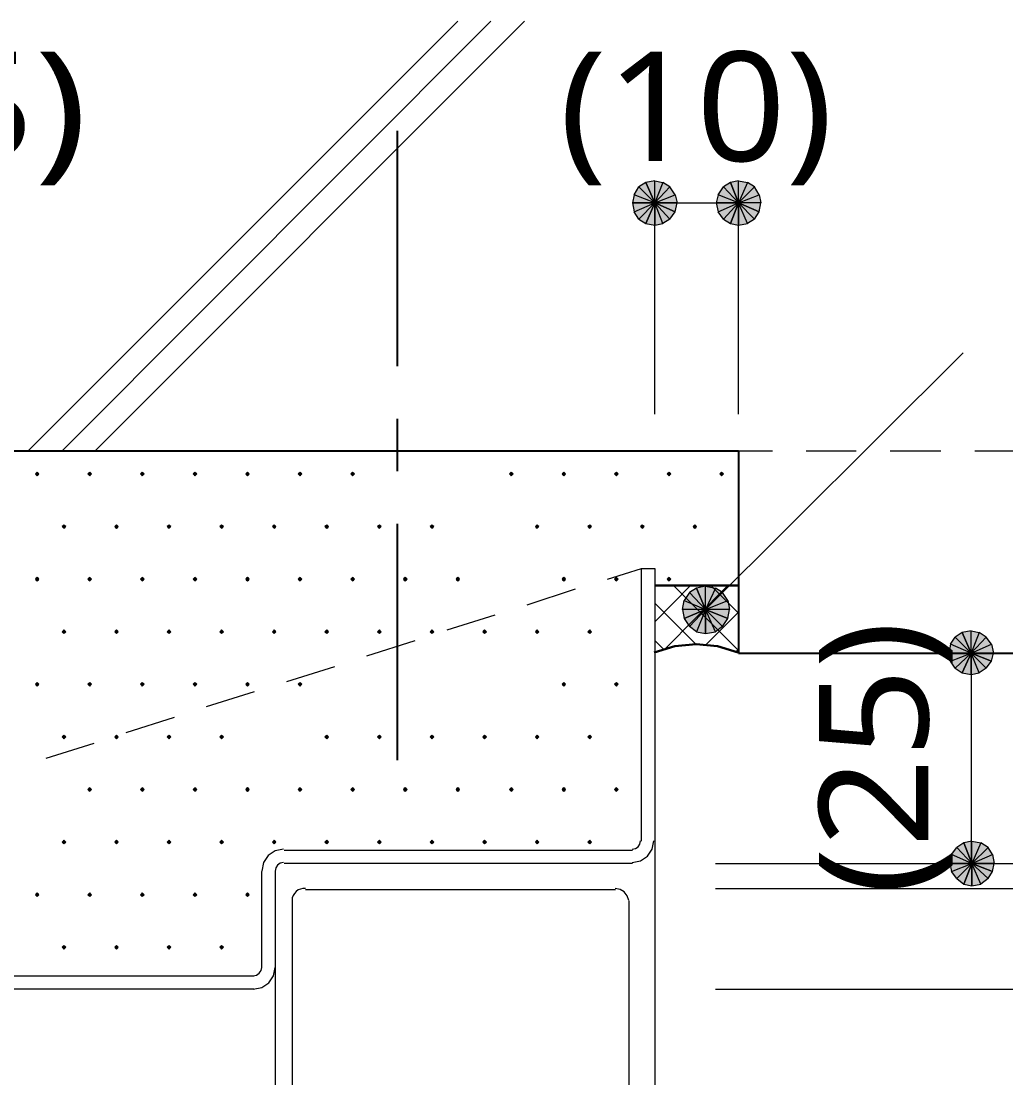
# Model space of a CAD drawing. Header units: millimetres. Extents: x 0 to 420, y 0 to 297.
# Drawn here: x 124.54 to 147.93, y 126.14 to 151.24 of the extents above; entities that cross this region are included whole.
import ezdxf
from ezdxf.enums import TextEntityAlignment as Align

# ---------------------------------------------------------------- set-up
doc = ezdxf.new("R2010")
doc.units = ezdxf.units.MM
doc.styles.add('kst32b', font='NotoSansJP-Variable.ttf')

msp = doc.modelspace()

# ---------------------------------------------------------------- hatches: boundary and pattern name
h = msp.add_hatch(color=7)
h.paths.add_polyline_path([(139.383, 147.405), (139.213, 147.299), (139.594, 146.918), (139.383, 147.405)])
h.paths.add_polyline_path([(139.213, 147.299), (139.594, 146.918), (139.107, 147.108), (139.213, 147.299)])
h.paths.add_polyline_path([(139.594, 146.918), (139.107, 147.108), (139.065, 146.918), (139.594, 146.918)])
h = msp.add_hatch(color=7)
h.paths.add_polyline_path([(139.954, 147.299), (139.785, 147.405), (139.594, 146.918), (139.954, 147.299)])
h.paths.add_polyline_path([(139.785, 147.405), (139.594, 146.918), (139.594, 147.447), (139.785, 147.405)])
h.paths.add_polyline_path([(139.594, 146.918), (139.594, 147.447), (139.383, 147.405), (139.594, 146.918)])
h = msp.add_hatch(color=7)
h.paths.add_polyline_path([(140.081, 146.706), (140.123, 146.918), (139.594, 146.918), (140.081, 146.706)])
h.paths.add_polyline_path([(140.123, 146.918), (139.594, 146.918), (140.081, 147.108), (140.123, 146.918)])
h.paths.add_polyline_path([(139.594, 146.918), (140.081, 147.108), (139.954, 147.299), (139.594, 146.918)])
h = msp.add_hatch(color=7)
h.paths.add_polyline_path([(141.393, 147.405), (141.224, 147.299), (141.584, 146.918), (141.393, 147.405)])
h.paths.add_polyline_path([(141.224, 147.299), (141.584, 146.918), (141.097, 147.108), (141.224, 147.299)])
h.paths.add_polyline_path([(141.584, 146.918), (141.097, 147.108), (141.055, 146.918), (141.584, 146.918)])
h = msp.add_hatch(color=7)
h.paths.add_polyline_path([(141.965, 147.299), (141.796, 147.405), (141.584, 146.918), (141.965, 147.299)])
h.paths.add_polyline_path([(141.796, 147.405), (141.584, 146.918), (141.584, 147.447), (141.796, 147.405)])
h.paths.add_polyline_path([(141.584, 146.918), (141.584, 147.447), (141.393, 147.405), (141.584, 146.918)])
h = msp.add_hatch(color=7)
h.paths.add_polyline_path([(142.071, 146.706), (142.113, 146.918), (141.584, 146.918), (142.071, 146.706)])
h.paths.add_polyline_path([(142.113, 146.918), (141.584, 146.918), (142.071, 147.108), (142.113, 146.918)])
h.paths.add_polyline_path([(141.584, 146.918), (142.071, 147.108), (141.965, 147.299), (141.584, 146.918)])
h = msp.add_hatch(color=7)
h.paths.add_polyline_path([(139.065, 146.918), (139.107, 146.706), (139.594, 146.918), (139.065, 146.918)])
h.paths.add_polyline_path([(139.107, 146.706), (139.594, 146.918), (139.213, 146.537), (139.107, 146.706)])
h.paths.add_polyline_path([(139.594, 146.918), (139.213, 146.537), (139.383, 146.431), (139.594, 146.918)])
for points in [[(139.383, 146.431), (139.594, 146.389), (139.594, 146.918), (139.383, 146.431)], [(141.393, 146.431), (141.584, 146.389), (141.584, 146.918), (141.393, 146.431)], [(124.926, 140.525), (124.904, 140.504), (124.883, 140.483), (124.904, 140.462), (124.926, 140.441), (124.947, 140.462), (124.968, 140.483), (124.947, 140.504), (124.926, 140.525)], [(126.175, 140.525), (126.153, 140.504), (126.132, 140.483), (126.153, 140.462), (126.175, 140.441), (126.196, 140.462), (126.217, 140.483), (126.196, 140.504), (126.175, 140.525)], [(127.423, 140.525), (127.402, 140.504), (127.381, 140.483), (127.402, 140.462), (127.423, 140.441), (127.445, 140.462), (127.466, 140.483), (127.445, 140.504), (127.423, 140.525)], [(128.672, 140.525), (128.651, 140.504), (128.63, 140.483), (128.651, 140.462), (128.672, 140.441), (128.693, 140.462), (128.715, 140.483), (128.693, 140.504), (128.672, 140.525)], [(129.921, 140.525), (129.9, 140.504), (129.879, 140.483), (129.9, 140.462), (129.921, 140.441), (129.942, 140.462), (129.963, 140.483), (129.942, 140.504), (129.921, 140.525)], [(131.17, 140.525), (131.149, 140.504), (131.128, 140.483), (131.149, 140.462), (131.17, 140.441), (131.191, 140.462), (131.212, 140.483), (131.191, 140.504), (131.17, 140.525)], [(132.419, 140.525), (132.397, 140.504), (132.376, 140.483), (132.397, 140.462), (132.419, 140.441), (132.44, 140.462), (132.461, 140.483), (132.44, 140.504), (132.419, 140.525)], [(136.186, 140.525), (136.165, 140.504), (136.144, 140.483), (136.165, 140.462), (136.186, 140.441), (136.208, 140.462), (136.229, 140.483), (136.208, 140.504), (136.186, 140.525)], [(137.435, 140.525), (137.414, 140.504), (137.393, 140.483), (137.414, 140.462), (137.435, 140.441), (137.456, 140.462), (137.478, 140.483), (137.456, 140.504), (137.435, 140.525)], [(138.684, 140.525), (138.663, 140.504), (138.642, 140.483), (138.663, 140.462), (138.684, 140.441), (138.705, 140.462), (138.726, 140.483), (138.705, 140.504), (138.684, 140.525)], [(139.933, 140.525), (139.912, 140.504), (139.891, 140.483), (139.912, 140.462), (139.933, 140.441), (139.954, 140.462), (139.975, 140.483), (139.954, 140.504), (139.933, 140.525)], [(141.182, 140.525), (141.161, 140.504), (141.139, 140.483), (141.161, 140.462), (141.182, 140.441), (141.203, 140.462), (141.224, 140.483), (141.203, 140.504), (141.182, 140.525)], [(125.561, 139.277), (125.54, 139.255), (125.518, 139.234), (125.54, 139.213), (125.561, 139.192), (125.582, 139.213), (125.603, 139.234), (125.582, 139.255), (125.561, 139.277)], [(126.81, 139.277), (126.788, 139.255), (126.767, 139.234), (126.788, 139.213), (126.81, 139.192), (126.831, 139.213), (126.852, 139.234), (126.831, 139.255), (126.81, 139.277)], [(128.058, 139.277), (128.037, 139.255), (128.016, 139.234), (128.037, 139.213), (128.058, 139.192), (128.079, 139.213), (128.101, 139.234), (128.079, 139.255), (128.058, 139.277)], [(129.307, 139.277), (129.286, 139.255), (129.265, 139.234), (129.286, 139.213), (129.307, 139.192), (129.328, 139.213), (129.35, 139.234), (129.328, 139.255), (129.307, 139.277)], [(130.556, 139.277), (130.535, 139.255), (130.514, 139.234), (130.535, 139.213), (130.556, 139.192), (130.577, 139.213), (130.598, 139.234), (130.577, 139.255), (130.556, 139.277)], [(131.805, 139.277), (131.784, 139.255), (131.762, 139.234), (131.784, 139.213), (131.805, 139.192), (131.826, 139.213), (131.847, 139.234), (131.826, 139.255), (131.805, 139.277)], [(133.054, 139.277), (133.033, 139.255), (133.011, 139.234), (133.033, 139.213), (133.054, 139.192), (133.075, 139.213), (133.096, 139.234), (133.075, 139.255), (133.054, 139.277)], [(134.303, 139.277), (134.281, 139.255), (134.26, 139.234), (134.281, 139.213), (134.303, 139.192), (134.324, 139.213), (134.345, 139.234), (134.324, 139.255), (134.303, 139.277)], [(136.8, 139.277), (136.779, 139.255), (136.758, 139.234), (136.779, 139.213), (136.8, 139.192), (136.821, 139.213), (136.843, 139.234), (136.821, 139.255), (136.8, 139.277)], [(138.049, 139.277), (138.028, 139.255), (138.007, 139.234), (138.028, 139.213), (138.049, 139.192), (138.07, 139.213), (138.091, 139.234), (138.07, 139.255), (138.049, 139.277)], [(139.298, 139.277), (139.277, 139.255), (139.255, 139.234), (139.277, 139.213), (139.298, 139.192), (139.319, 139.213), (139.34, 139.234), (139.319, 139.255), (139.298, 139.277)], [(140.547, 139.277), (140.526, 139.255), (140.504, 139.234), (140.526, 139.213), (140.547, 139.192), (140.568, 139.213), (140.589, 139.234), (140.568, 139.255), (140.547, 139.277)], [(124.926, 138.028), (124.904, 138.007), (124.883, 137.985), (124.904, 137.964), (124.926, 137.943), (124.947, 137.964), (124.968, 137.985), (124.947, 138.007), (124.926, 138.028)], [(126.175, 138.028), (126.153, 138.007), (126.132, 137.985), (126.153, 137.964), (126.175, 137.943), (126.196, 137.964), (126.217, 137.985), (126.196, 138.007), (126.175, 138.028)], [(127.423, 138.028), (127.402, 138.007), (127.381, 137.985), (127.402, 137.964), (127.423, 137.943), (127.445, 137.964), (127.466, 137.985), (127.445, 138.007), (127.423, 138.028)], [(128.672, 138.028), (128.651, 138.007), (128.63, 137.985), (128.651, 137.964), (128.672, 137.943), (128.693, 137.964), (128.715, 137.985), (128.693, 138.007), (128.672, 138.028)], [(129.921, 138.028), (129.9, 138.007), (129.879, 137.985), (129.9, 137.964), (129.921, 137.943), (129.942, 137.964), (129.963, 137.985), (129.942, 138.007), (129.921, 138.028)], [(131.17, 138.028), (131.149, 138.007), (131.128, 137.985), (131.149, 137.964), (131.17, 137.943), (131.191, 137.964), (131.212, 137.985), (131.191, 138.007), (131.17, 138.028)], [(132.419, 138.028), (132.397, 138.007), (132.376, 137.985), (132.397, 137.964), (132.419, 137.943), (132.44, 137.964), (132.461, 137.985), (132.44, 138.007), (132.419, 138.028)], [(133.668, 138.028), (133.646, 138.007), (133.625, 137.985), (133.646, 137.964), (133.668, 137.943), (133.689, 137.964), (133.71, 137.985), (133.689, 138.007), (133.668, 138.028)], [(134.916, 138.028), (134.895, 138.007), (134.874, 137.985), (134.895, 137.964), (134.916, 137.943), (134.938, 137.964), (134.959, 137.985), (134.938, 138.007), (134.916, 138.028)], [(137.435, 138.028), (137.414, 138.007), (137.393, 137.985), (137.414, 137.964), (137.435, 137.943), (137.456, 137.964), (137.478, 137.985), (137.456, 138.007), (137.435, 138.028)], [(138.684, 138.028), (138.663, 138.007), (138.642, 137.985), (138.663, 137.964), (138.684, 137.943), (138.705, 137.964), (138.726, 137.985), (138.705, 138.007), (138.684, 138.028)], [(139.933, 138.028), (139.912, 138.007), (139.891, 137.985), (139.912, 137.964), (139.933, 137.943), (139.954, 137.964), (139.975, 137.985), (139.954, 138.007), (139.933, 138.028)], [(140.589, 137.774), (140.42, 137.668), (140.801, 137.266), (140.589, 137.774)], [(125.561, 136.779), (125.54, 136.758), (125.518, 136.737), (125.54, 136.715), (125.561, 136.694), (125.582, 136.715), (125.603, 136.737), (125.582, 136.758), (125.561, 136.779)], [(126.81, 136.779), (126.788, 136.758), (126.767, 136.737), (126.788, 136.715), (126.81, 136.694), (126.831, 136.715), (126.852, 136.737), (126.831, 136.758), (126.81, 136.779)], [(128.058, 136.779), (128.037, 136.758), (128.016, 136.737), (128.037, 136.715), (128.058, 136.694), (128.079, 136.715), (128.101, 136.737), (128.079, 136.758), (128.058, 136.779)], [(129.307, 136.779), (129.286, 136.758), (129.265, 136.737), (129.286, 136.715), (129.307, 136.694), (129.328, 136.715), (129.35, 136.737), (129.328, 136.758), (129.307, 136.779)], [(130.556, 136.779), (130.535, 136.758), (130.514, 136.737), (130.535, 136.715), (130.556, 136.694), (130.577, 136.715), (130.598, 136.737), (130.577, 136.758), (130.556, 136.779)], [(131.805, 136.779), (131.784, 136.758), (131.762, 136.737), (131.784, 136.715), (131.805, 136.694), (131.826, 136.715), (131.847, 136.737), (131.826, 136.758), (131.805, 136.779)], [(133.054, 136.779), (133.033, 136.758), (133.011, 136.737), (133.033, 136.715), (133.054, 136.694), (133.075, 136.715), (133.096, 136.737), (133.075, 136.758), (133.054, 136.779)], [(134.303, 136.779), (134.281, 136.758), (134.26, 136.737), (134.281, 136.715), (134.303, 136.694), (134.324, 136.715), (134.345, 136.737), (134.324, 136.758), (134.303, 136.779)], [(135.551, 136.779), (135.53, 136.758), (135.509, 136.737), (135.53, 136.715), (135.551, 136.694), (135.572, 136.715), (135.594, 136.737), (135.572, 136.758), (135.551, 136.779)], [(136.8, 136.779), (136.779, 136.758), (136.758, 136.737), (136.779, 136.715), (136.8, 136.694), (136.821, 136.715), (136.843, 136.737), (136.821, 136.758), (136.8, 136.779)], [(138.049, 136.779), (138.028, 136.758), (138.007, 136.737), (138.028, 136.715), (138.049, 136.694), (138.07, 136.715), (138.091, 136.737), (138.07, 136.758), (138.049, 136.779)], [(146.897, 135.763), (147.108, 135.721), (147.108, 136.229), (146.897, 135.763)], [(124.926, 135.53), (124.904, 135.509), (124.883, 135.488), (124.904, 135.467), (124.926, 135.446), (124.947, 135.467), (124.968, 135.488), (124.947, 135.509), (124.926, 135.53)], [(126.175, 135.53), (126.153, 135.509), (126.132, 135.488), (126.153, 135.467), (126.175, 135.446), (126.196, 135.467), (126.217, 135.488), (126.196, 135.509), (126.175, 135.53)], [(127.423, 135.53), (127.402, 135.509), (127.381, 135.488), (127.402, 135.467), (127.423, 135.446), (127.445, 135.467), (127.466, 135.488), (127.445, 135.509), (127.423, 135.53)], [(128.672, 135.53), (128.651, 135.509), (128.63, 135.488), (128.651, 135.467), (128.672, 135.446), (128.693, 135.467), (128.715, 135.488), (128.693, 135.509), (128.672, 135.53)], [(129.921, 135.53), (129.9, 135.509), (129.879, 135.488), (129.9, 135.467), (129.921, 135.446), (129.942, 135.467), (129.963, 135.488), (129.942, 135.509), (129.921, 135.53)], [(131.17, 135.53), (131.149, 135.509), (131.128, 135.488), (131.149, 135.467), (131.17, 135.446), (131.191, 135.467), (131.212, 135.488), (131.191, 135.509), (131.17, 135.53)], [(137.435, 135.53), (137.414, 135.509), (137.393, 135.488), (137.414, 135.467), (137.435, 135.446), (137.456, 135.467), (137.478, 135.488), (137.456, 135.509), (137.435, 135.53)], [(138.684, 135.53), (138.663, 135.509), (138.642, 135.488), (138.663, 135.467), (138.684, 135.446), (138.705, 135.467), (138.726, 135.488), (138.705, 135.509), (138.684, 135.53)], [(125.561, 134.281), (125.54, 134.26), (125.518, 134.239), (125.54, 134.218), (125.561, 134.197), (125.582, 134.218), (125.603, 134.239), (125.582, 134.26), (125.561, 134.281)], [(126.81, 134.281), (126.788, 134.26), (126.767, 134.239), (126.788, 134.218), (126.81, 134.197), (126.831, 134.218), (126.852, 134.239), (126.831, 134.26), (126.81, 134.281)], [(128.058, 134.281), (128.037, 134.26), (128.016, 134.239), (128.037, 134.218), (128.058, 134.197), (128.079, 134.218), (128.101, 134.239), (128.079, 134.26), (128.058, 134.281)], [(129.307, 134.281), (129.286, 134.26), (129.265, 134.239), (129.286, 134.218), (129.307, 134.197), (129.328, 134.218), (129.35, 134.239), (129.328, 134.26), (129.307, 134.281)], [(131.805, 134.281), (131.784, 134.26), (131.762, 134.239), (131.784, 134.218), (131.805, 134.197), (131.826, 134.218), (131.847, 134.239), (131.826, 134.26), (131.805, 134.281)], [(133.054, 134.281), (133.033, 134.26), (133.011, 134.239), (133.033, 134.218), (133.054, 134.197), (133.075, 134.218), (133.096, 134.239), (133.075, 134.26), (133.054, 134.281)], [(134.303, 134.281), (134.281, 134.26), (134.26, 134.239), (134.281, 134.218), (134.303, 134.197), (134.324, 134.218), (134.345, 134.239), (134.324, 134.26), (134.303, 134.281)], [(135.551, 134.281), (135.53, 134.26), (135.509, 134.239), (135.53, 134.218), (135.551, 134.197), (135.572, 134.218), (135.594, 134.239), (135.572, 134.26), (135.551, 134.281)], [(136.8, 134.281), (136.779, 134.26), (136.758, 134.239), (136.779, 134.218), (136.8, 134.197), (136.821, 134.218), (136.843, 134.239), (136.821, 134.26), (136.8, 134.281)], [(138.049, 134.281), (138.028, 134.26), (138.007, 134.239), (138.028, 134.218), (138.049, 134.197), (138.07, 134.218), (138.091, 134.239), (138.07, 134.26), (138.049, 134.281)], [(126.175, 133.033), (126.153, 133.011), (126.132, 132.99), (126.153, 132.969), (126.175, 132.948), (126.196, 132.969), (126.217, 132.99), (126.196, 133.011), (126.175, 133.033)], [(127.423, 133.033), (127.402, 133.011), (127.381, 132.99), (127.402, 132.969), (127.423, 132.948), (127.445, 132.969), (127.466, 132.99), (127.445, 133.011), (127.423, 133.033)], [(128.672, 133.033), (128.651, 133.011), (128.63, 132.99), (128.651, 132.969), (128.672, 132.948), (128.693, 132.969), (128.715, 132.99), (128.693, 133.011), (128.672, 133.033)], [(129.921, 133.033), (129.9, 133.011), (129.879, 132.99), (129.9, 132.969), (129.921, 132.948), (129.942, 132.969), (129.963, 132.99), (129.942, 133.011), (129.921, 133.033)], [(131.17, 133.033), (131.149, 133.011), (131.128, 132.99), (131.149, 132.969), (131.17, 132.948), (131.191, 132.969), (131.212, 132.99), (131.191, 133.011), (131.17, 133.033)], [(132.419, 133.033), (132.397, 133.011), (132.376, 132.99), (132.397, 132.969), (132.419, 132.948), (132.44, 132.969), (132.461, 132.99), (132.44, 133.011), (132.419, 133.033)], [(133.668, 133.033), (133.646, 133.011), (133.625, 132.99), (133.646, 132.969), (133.668, 132.948), (133.689, 132.969), (133.71, 132.99), (133.689, 133.011), (133.668, 133.033)], [(134.916, 133.033), (134.895, 133.011), (134.874, 132.99), (134.895, 132.969), (134.916, 132.948), (134.938, 132.969), (134.959, 132.99), (134.938, 133.011), (134.916, 133.033)], [(136.186, 133.033), (136.165, 133.011), (136.144, 132.99), (136.165, 132.969), (136.186, 132.948), (136.208, 132.969), (136.229, 132.99), (136.208, 133.011), (136.186, 133.033)], [(137.435, 133.033), (137.414, 133.011), (137.393, 132.99), (137.414, 132.969), (137.435, 132.948), (137.456, 132.969), (137.478, 132.99), (137.456, 133.011), (137.435, 133.033)], [(138.684, 133.033), (138.663, 133.011), (138.642, 132.99), (138.663, 132.969), (138.684, 132.948), (138.705, 132.969), (138.726, 132.99), (138.705, 133.011), (138.684, 133.033)], [(125.561, 131.784), (125.54, 131.762), (125.518, 131.741), (125.54, 131.72), (125.561, 131.699), (125.582, 131.72), (125.603, 131.741), (125.582, 131.762), (125.561, 131.784)], [(126.81, 131.784), (126.788, 131.762), (126.767, 131.741), (126.788, 131.72), (126.81, 131.699), (126.831, 131.72), (126.852, 131.741), (126.831, 131.762), (126.81, 131.784)], [(128.058, 131.784), (128.037, 131.762), (128.016, 131.741), (128.037, 131.72), (128.058, 131.699), (128.079, 131.72), (128.101, 131.741), (128.079, 131.762), (128.058, 131.784)], [(129.307, 131.784), (129.286, 131.762), (129.265, 131.741), (129.286, 131.72), (129.307, 131.699), (129.328, 131.72), (129.35, 131.741), (129.328, 131.762), (129.307, 131.784)], [(130.556, 131.784), (130.535, 131.762), (130.514, 131.741), (130.535, 131.72), (130.556, 131.699), (130.577, 131.72), (130.598, 131.741), (130.577, 131.762), (130.556, 131.784)], [(131.805, 131.784), (131.784, 131.762), (131.762, 131.741), (131.784, 131.72), (131.805, 131.699), (131.826, 131.72), (131.847, 131.741), (131.826, 131.762), (131.805, 131.784)], [(133.054, 131.784), (133.033, 131.762), (133.011, 131.741), (133.033, 131.72), (133.054, 131.699), (133.075, 131.72), (133.096, 131.741), (133.075, 131.762), (133.054, 131.784)], [(134.303, 131.784), (134.281, 131.762), (134.26, 131.741), (134.281, 131.72), (134.303, 131.699), (134.324, 131.72), (134.345, 131.741), (134.324, 131.762), (134.303, 131.784)], [(135.551, 131.784), (135.53, 131.762), (135.509, 131.741), (135.53, 131.72), (135.551, 131.699), (135.572, 131.72), (135.594, 131.741), (135.572, 131.762), (135.551, 131.784)], [(136.8, 131.784), (136.779, 131.762), (136.758, 131.741), (136.779, 131.72), (136.8, 131.699), (136.821, 131.72), (136.843, 131.741), (136.821, 131.762), (136.8, 131.784)], [(138.049, 131.784), (138.028, 131.762), (138.007, 131.741), (138.028, 131.72), (138.049, 131.699), (138.07, 131.72), (138.091, 131.741), (138.07, 131.762), (138.049, 131.784)], [(146.939, 130.746), (147.129, 130.704), (147.129, 131.233), (146.939, 130.746)], [(124.926, 130.535), (124.904, 130.514), (124.883, 130.492), (124.904, 130.471), (124.926, 130.45), (124.947, 130.471), (124.968, 130.492), (124.947, 130.514), (124.926, 130.535)], [(126.175, 130.535), (126.153, 130.514), (126.132, 130.492), (126.153, 130.471), (126.175, 130.45), (126.196, 130.471), (126.217, 130.492), (126.196, 130.514), (126.175, 130.535)], [(127.423, 130.535), (127.402, 130.514), (127.381, 130.492), (127.402, 130.471), (127.423, 130.45), (127.445, 130.471), (127.466, 130.492), (127.445, 130.514), (127.423, 130.535)], [(128.672, 130.535), (128.651, 130.514), (128.63, 130.492), (128.651, 130.471), (128.672, 130.45), (128.693, 130.471), (128.715, 130.492), (128.693, 130.514), (128.672, 130.535)], [(129.921, 130.535), (129.9, 130.514), (129.879, 130.492), (129.9, 130.471), (129.921, 130.45), (129.942, 130.471), (129.963, 130.492), (129.942, 130.514), (129.921, 130.535)], [(125.561, 129.286), (125.54, 129.265), (125.518, 129.244), (125.54, 129.222), (125.561, 129.201), (125.582, 129.222), (125.603, 129.244), (125.582, 129.265), (125.561, 129.286)], [(126.81, 129.286), (126.788, 129.265), (126.767, 129.244), (126.788, 129.222), (126.81, 129.201), (126.831, 129.222), (126.852, 129.244), (126.831, 129.265), (126.81, 129.286)], [(128.058, 129.286), (128.037, 129.265), (128.016, 129.244), (128.037, 129.222), (128.058, 129.201), (128.079, 129.222), (128.101, 129.244), (128.079, 129.265), (128.058, 129.286)], [(129.307, 129.286), (129.286, 129.265), (129.265, 129.244), (129.286, 129.222), (129.307, 129.201), (129.328, 129.222), (129.35, 129.244), (129.328, 129.265), (129.307, 129.286)]]:
    msp.add_hatch(color=7).paths.add_polyline_path(points)
h = msp.add_hatch(color=7)
h.paths.add_polyline_path([(139.594, 146.389), (139.785, 146.431), (139.594, 146.918), (139.594, 146.389)])
h.paths.add_polyline_path([(139.785, 146.431), (139.594, 146.918), (139.954, 146.537), (139.785, 146.431)])
h.paths.add_polyline_path([(139.594, 146.918), (139.954, 146.537), (140.081, 146.706), (139.594, 146.918)])
h = msp.add_hatch(color=7)
h.paths.add_polyline_path([(141.055, 146.918), (141.097, 146.706), (141.584, 146.918), (141.055, 146.918)])
h.paths.add_polyline_path([(141.097, 146.706), (141.584, 146.918), (141.224, 146.537), (141.097, 146.706)])
h.paths.add_polyline_path([(141.584, 146.918), (141.224, 146.537), (141.393, 146.431), (141.584, 146.918)])
h = msp.add_hatch(color=7)
h.paths.add_polyline_path([(141.584, 146.389), (141.796, 146.431), (141.584, 146.918), (141.584, 146.389)])
h.paths.add_polyline_path([(141.796, 146.431), (141.584, 146.918), (141.965, 146.537), (141.796, 146.431)])
h.paths.add_polyline_path([(141.584, 146.918), (141.965, 146.537), (142.071, 146.706), (141.584, 146.918)])
h = msp.add_hatch(color=7)
h.paths.add_polyline_path([(141.203, 137.668), (141.034, 137.774), (140.801, 137.266), (141.203, 137.668)])
h.paths.add_polyline_path([(141.034, 137.774), (140.801, 137.266), (140.801, 137.816), (141.034, 137.774)])
h.paths.add_polyline_path([(140.801, 137.266), (140.801, 137.816), (140.589, 137.774), (140.801, 137.266)])
h = msp.add_hatch(color=7)
h.paths.add_polyline_path([(140.42, 137.668), (140.293, 137.477), (140.801, 137.266), (140.42, 137.668)])
h.paths.add_polyline_path([(140.293, 137.477), (140.801, 137.266), (140.25, 137.266), (140.293, 137.477)])
h.paths.add_polyline_path([(140.801, 137.266), (140.25, 137.266), (140.293, 137.054), (140.801, 137.266)])
h = msp.add_hatch(color=7)
h.paths.add_polyline_path([(141.33, 137.054), (141.372, 137.266), (140.801, 137.266), (141.33, 137.054)])
h.paths.add_polyline_path([(141.372, 137.266), (140.801, 137.266), (141.33, 137.477), (141.372, 137.266)])
h.paths.add_polyline_path([(140.801, 137.266), (141.33, 137.477), (141.203, 137.668), (140.801, 137.266)])
h = msp.add_hatch(color=7)
h.paths.add_polyline_path([(140.293, 137.054), (140.42, 136.864), (140.801, 137.266), (140.293, 137.054)])
h.paths.add_polyline_path([(140.42, 136.864), (140.801, 137.266), (140.589, 136.737), (140.42, 136.864)])
h.paths.add_polyline_path([(140.801, 137.266), (140.589, 136.737), (140.801, 136.694), (140.801, 137.266)])
h = msp.add_hatch(color=7)
h.paths.add_polyline_path([(140.801, 136.694), (141.034, 136.737), (140.801, 137.266), (140.801, 136.694)])
h.paths.add_polyline_path([(141.034, 136.737), (140.801, 137.266), (141.203, 136.864), (141.034, 136.737)])
h.paths.add_polyline_path([(140.801, 137.266), (141.203, 136.864), (141.33, 137.054), (140.801, 137.266)])
h = msp.add_hatch(color=7)
h.paths.add_polyline_path([(147.468, 136.61), (147.299, 136.715), (147.108, 136.229), (147.468, 136.61)])
h.paths.add_polyline_path([(147.299, 136.715), (147.108, 136.229), (147.108, 136.758), (147.299, 136.715)])
h.paths.add_polyline_path([(147.108, 136.229), (147.108, 136.758), (146.897, 136.715), (147.108, 136.229)])
h = msp.add_hatch(color=7)
h.paths.add_polyline_path([(146.897, 136.715), (146.727, 136.61), (147.108, 136.229), (146.897, 136.715)])
h.paths.add_polyline_path([(146.727, 136.61), (147.108, 136.229), (146.621, 136.44), (146.727, 136.61)])
h.paths.add_polyline_path([(147.108, 136.229), (146.621, 136.44), (146.579, 136.229), (147.108, 136.229)])
h = msp.add_hatch(color=7)
h.paths.add_polyline_path([(147.595, 136.038), (147.637, 136.229), (147.108, 136.229), (147.595, 136.038)])
h.paths.add_polyline_path([(147.637, 136.229), (147.108, 136.229), (147.595, 136.44), (147.637, 136.229)])
h.paths.add_polyline_path([(147.108, 136.229), (147.595, 136.44), (147.468, 136.61), (147.108, 136.229)])
h = msp.add_hatch(color=7)
h.paths.add_polyline_path([(146.579, 136.229), (146.621, 136.038), (147.108, 136.229), (146.579, 136.229)])
h.paths.add_polyline_path([(146.621, 136.038), (147.108, 136.229), (146.727, 135.869), (146.621, 136.038)])
h.paths.add_polyline_path([(147.108, 136.229), (146.727, 135.869), (146.897, 135.763), (147.108, 136.229)])
h = msp.add_hatch(color=7)
h.paths.add_polyline_path([(147.108, 135.721), (147.299, 135.763), (147.108, 136.229), (147.108, 135.721)])
h.paths.add_polyline_path([(147.299, 135.763), (147.108, 136.229), (147.468, 135.869), (147.299, 135.763)])
h.paths.add_polyline_path([(147.108, 136.229), (147.468, 135.869), (147.595, 136.038), (147.108, 136.229)])
h = msp.add_hatch(color=7)
h.paths.add_polyline_path([(147.511, 131.614), (147.341, 131.72), (147.129, 131.233), (147.511, 131.614)])
h.paths.add_polyline_path([(147.341, 131.72), (147.129, 131.233), (147.129, 131.762), (147.341, 131.72)])
h.paths.add_polyline_path([(147.129, 131.233), (147.129, 131.762), (146.939, 131.72), (147.129, 131.233)])
h = msp.add_hatch(color=7)
h.paths.add_polyline_path([(146.939, 131.72), (146.77, 131.614), (147.129, 131.233), (146.939, 131.72)])
h.paths.add_polyline_path([(146.77, 131.614), (147.129, 131.233), (146.643, 131.445), (146.77, 131.614)])
h.paths.add_polyline_path([(147.129, 131.233), (146.643, 131.445), (146.6, 131.233), (147.129, 131.233)])
h = msp.add_hatch(color=7)
h.paths.add_polyline_path([(147.616, 131.043), (147.659, 131.233), (147.129, 131.233), (147.616, 131.043)])
h.paths.add_polyline_path([(147.659, 131.233), (147.129, 131.233), (147.616, 131.445), (147.659, 131.233)])
h.paths.add_polyline_path([(147.129, 131.233), (147.616, 131.445), (147.511, 131.614), (147.129, 131.233)])
h = msp.add_hatch(color=7)
h.paths.add_polyline_path([(146.6, 131.233), (146.643, 131.043), (147.129, 131.233), (146.6, 131.233)])
h.paths.add_polyline_path([(146.643, 131.043), (147.129, 131.233), (146.77, 130.873), (146.643, 131.043)])
h.paths.add_polyline_path([(147.129, 131.233), (146.77, 130.873), (146.939, 130.746), (147.129, 131.233)])
h = msp.add_hatch(color=7)
h.paths.add_polyline_path([(147.129, 130.704), (147.341, 130.746), (147.129, 131.233), (147.129, 130.704)])
h.paths.add_polyline_path([(147.341, 130.746), (147.129, 131.233), (147.511, 130.873), (147.341, 130.746)])
h.paths.add_polyline_path([(147.129, 131.233), (147.511, 130.873), (147.616, 131.043), (147.129, 131.233)])

# ---------------------------------------------------------------- linework, layer by layer
at = {"lineweight": 13}
for points in [[(124.714, 141.033), (134.916, 151.236)], [(125.518, 141.033), (135.7, 151.236)], [(126.302, 141.033), (136.504, 151.236)], [(139.594, 141.901), (139.594, 146.918)], [(139.594, 146.918), (141.584, 146.918)], [(141.584, 141.901), (141.584, 146.918)], [(140.801, 137.266), (146.918, 143.362)], [(141.584, 141.033), (142.388, 141.033)], [(143.193, 141.033), (144.378, 141.033)], [(145.182, 141.033), (146.389, 141.033)], [(147.193, 141.033), (148.378, 141.033)], [(138.472, 137.985), (139.277, 138.239)], [(139.277, 131.762), (139.277, 138.239)], [(139.277, 138.239), (139.594, 138.239)], [(139.594, 138.239), (139.594, 131.762)], [(139.594, 136.969), (140.441, 137.837)], [(139.827, 136.313), (141.33, 137.837)], [(141.584, 136.292), (140.039, 137.837)], [(141.584, 137.181), (140.928, 137.837)], [(136.567, 137.372), (137.71, 137.753)], [(140.568, 136.44), (139.594, 137.414)], [(134.662, 136.779), (135.805, 137.139)], [(140.801, 136.419), (141.584, 137.202)], [(132.757, 136.165), (133.9, 136.525)], [(139.806, 136.313), (139.594, 136.525)], [(141.52, 136.271), (141.584, 136.313)], [(147.108, 136.229), (147.108, 131.233)], [(130.852, 135.551), (131.995, 135.911)], [(128.947, 134.959), (130.09, 135.318)], [(127.042, 134.345), (128.185, 134.705)], [(125.137, 133.731), (126.28, 134.091)], [(139.054, 131.572), (139.133, 131.588), (139.197, 131.631), (139.24, 131.695), (139.256, 131.773)], [(139.054, 131.254), (139.256, 131.295), (139.421, 131.406), (139.532, 131.571), (139.573, 131.773)], [(139.594, 131.762), (139.594, 101.05)], [(130.778, 131.572), (130.576, 131.531), (130.412, 131.42), (130.3, 131.255), (130.26, 131.053)], [(130.789, 131.551), (139.065, 131.551)], [(130.778, 131.254), (130.7, 131.239), (130.636, 131.196), (130.593, 131.132), (130.577, 131.053)], [(130.26, 128.757), (130.26, 131.043)], [(130.577, 131.043), (130.577, 128.757)], [(139.065, 131.233), (130.789, 131.233)], [(141.034, 131.233), (163.407, 131.233)], [(131.298, 130.639), (131.238, 130.639), (131.179, 130.627), (131.124, 130.604), (131.075, 130.568), (131.035, 130.524), (131.004, 130.472), (130.986, 130.415), (130.979, 130.355)], [(131.297, 130.619), (138.663, 130.619)], [(138.978, 130.355), (138.941, 130.469), (138.869, 130.559), (138.77, 130.619), (138.652, 130.641)], [(141.034, 130.641), (155.871, 130.641)], [(130.979, 130.344), (130.979, 101.05)], [(138.98, 130.344), (138.98, 101.05)], [(130.059, 128.566), (130.137, 128.582), (130.201, 128.625), (130.244, 128.689), (130.26, 128.767)], [(130.059, 128.249), (130.26, 128.29), (130.425, 128.401), (130.536, 128.566), (130.577, 128.767)], [(130.577, 128.757), (130.577, 101.05)], [(120.1, 128.566), (130.069, 128.566)], [(130.069, 128.249), (120.1, 128.249)], [(141.034, 128.249), (163.407, 128.249)]]:
    msp.add_lwpolyline(points, dxfattribs=at)
at = {"lineweight": 25}
for points in [[(133.477, 148.632), (133.477, 143.044)], [(133.477, 141.796), (133.477, 140.547)], [(121.581, 141.033), (141.584, 141.033)], [(141.584, 141.033), (141.584, 136.229)], [(133.477, 139.298), (133.477, 133.689)], [(141.584, 136.229), (149.585, 136.229)]]:
    msp.add_lwpolyline(points, dxfattribs=at)
at = {"lineweight": 0}
for points in [[(139.213, 147.299), (139.594, 146.918), (139.107, 147.108)], [(139.383, 147.405), (139.213, 147.299), (139.594, 146.918)], [(139.594, 146.918), (139.594, 147.447), (139.383, 147.405)], [(139.785, 147.405), (139.594, 146.918), (139.594, 147.447)], [(139.954, 147.299), (139.785, 147.405), (139.594, 146.918)], [(139.594, 146.918), (140.081, 147.108), (139.954, 147.299)], [(141.224, 147.299), (141.584, 146.918), (141.097, 147.108)], [(141.393, 147.405), (141.224, 147.299), (141.584, 146.918)], [(141.584, 146.918), (141.584, 147.447), (141.393, 147.405)], [(141.796, 147.405), (141.584, 146.918), (141.584, 147.447)], [(141.965, 147.299), (141.796, 147.405), (141.584, 146.918)], [(141.584, 146.918), (142.071, 147.108), (141.965, 147.299)], [(139.594, 146.918), (139.107, 147.108), (139.065, 146.918)], [(140.123, 146.918), (139.594, 146.918), (140.081, 147.108)], [(141.584, 146.918), (141.097, 147.108), (141.055, 146.918)], [(142.113, 146.918), (141.584, 146.918), (142.071, 147.108)], [(139.065, 146.918), (139.107, 146.706), (139.594, 146.918)], [(139.107, 146.706), (139.594, 146.918), (139.213, 146.537)], [(139.594, 146.918), (139.213, 146.537), (139.383, 146.431)], [(139.383, 146.431), (139.594, 146.389), (139.594, 146.918)], [(139.594, 146.389), (139.785, 146.431), (139.594, 146.918)], [(139.785, 146.431), (139.594, 146.918), (139.954, 146.537)], [(139.594, 146.918), (139.954, 146.537), (140.081, 146.706)], [(140.081, 146.706), (140.123, 146.918), (139.594, 146.918)], [(141.055, 146.918), (141.097, 146.706), (141.584, 146.918)], [(141.097, 146.706), (141.584, 146.918), (141.224, 146.537)], [(141.584, 146.918), (141.224, 146.537), (141.393, 146.431)], [(141.393, 146.431), (141.584, 146.389), (141.584, 146.918)], [(141.584, 146.389), (141.796, 146.431), (141.584, 146.918)], [(141.796, 146.431), (141.584, 146.918), (141.965, 146.537)], [(141.584, 146.918), (141.965, 146.537), (142.071, 146.706)], [(142.071, 146.706), (142.113, 146.918), (141.584, 146.918)], [(124.926, 140.525), (124.904, 140.504), (124.883, 140.483), (124.904, 140.462), (124.926, 140.441), (124.947, 140.462), (124.968, 140.483), (124.947, 140.504)], [(126.175, 140.525), (126.153, 140.504), (126.132, 140.483), (126.153, 140.462), (126.175, 140.441), (126.196, 140.462), (126.217, 140.483), (126.196, 140.504)], [(127.423, 140.525), (127.402, 140.504), (127.381, 140.483), (127.402, 140.462), (127.423, 140.441), (127.445, 140.462), (127.466, 140.483), (127.445, 140.504)], [(128.672, 140.525), (128.651, 140.504), (128.63, 140.483), (128.651, 140.462), (128.672, 140.441), (128.693, 140.462), (128.715, 140.483), (128.693, 140.504)], [(129.921, 140.525), (129.9, 140.504), (129.879, 140.483), (129.9, 140.462), (129.921, 140.441), (129.942, 140.462), (129.963, 140.483), (129.942, 140.504)], [(131.17, 140.525), (131.149, 140.504), (131.128, 140.483), (131.149, 140.462), (131.17, 140.441), (131.191, 140.462), (131.212, 140.483), (131.191, 140.504)], [(132.419, 140.525), (132.397, 140.504), (132.376, 140.483), (132.397, 140.462), (132.419, 140.441), (132.44, 140.462), (132.461, 140.483), (132.44, 140.504)], [(136.186, 140.525), (136.165, 140.504), (136.144, 140.483), (136.165, 140.462), (136.186, 140.441), (136.208, 140.462), (136.229, 140.483), (136.208, 140.504)], [(137.435, 140.525), (137.414, 140.504), (137.393, 140.483), (137.414, 140.462), (137.435, 140.441), (137.456, 140.462), (137.478, 140.483), (137.456, 140.504)], [(138.684, 140.525), (138.663, 140.504), (138.642, 140.483), (138.663, 140.462), (138.684, 140.441), (138.705, 140.462), (138.726, 140.483), (138.705, 140.504)], [(139.933, 140.525), (139.912, 140.504), (139.891, 140.483), (139.912, 140.462), (139.933, 140.441), (139.954, 140.462), (139.975, 140.483), (139.954, 140.504)], [(141.182, 140.525), (141.161, 140.504), (141.139, 140.483), (141.161, 140.462), (141.182, 140.441), (141.203, 140.462), (141.224, 140.483), (141.203, 140.504)], [(125.561, 139.277), (125.54, 139.255), (125.518, 139.234), (125.54, 139.213), (125.561, 139.192), (125.582, 139.213), (125.603, 139.234), (125.582, 139.255)], [(126.81, 139.277), (126.788, 139.255), (126.767, 139.234), (126.788, 139.213), (126.81, 139.192), (126.831, 139.213), (126.852, 139.234), (126.831, 139.255)], [(128.058, 139.277), (128.037, 139.255), (128.016, 139.234), (128.037, 139.213), (128.058, 139.192), (128.079, 139.213), (128.101, 139.234), (128.079, 139.255)], [(129.307, 139.277), (129.286, 139.255), (129.265, 139.234), (129.286, 139.213), (129.307, 139.192), (129.328, 139.213), (129.35, 139.234), (129.328, 139.255)], [(130.556, 139.277), (130.535, 139.255), (130.514, 139.234), (130.535, 139.213), (130.556, 139.192), (130.577, 139.213), (130.598, 139.234), (130.577, 139.255)], [(131.805, 139.277), (131.784, 139.255), (131.762, 139.234), (131.784, 139.213), (131.805, 139.192), (131.826, 139.213), (131.847, 139.234), (131.826, 139.255)], [(133.054, 139.277), (133.033, 139.255), (133.011, 139.234), (133.033, 139.213), (133.054, 139.192), (133.075, 139.213), (133.096, 139.234), (133.075, 139.255)], [(134.303, 139.277), (134.281, 139.255), (134.26, 139.234), (134.281, 139.213), (134.303, 139.192), (134.324, 139.213), (134.345, 139.234), (134.324, 139.255)], [(136.8, 139.277), (136.779, 139.255), (136.758, 139.234), (136.779, 139.213), (136.8, 139.192), (136.821, 139.213), (136.843, 139.234), (136.821, 139.255)], [(138.049, 139.277), (138.028, 139.255), (138.007, 139.234), (138.028, 139.213), (138.049, 139.192), (138.07, 139.213), (138.091, 139.234), (138.07, 139.255)], [(139.298, 139.277), (139.277, 139.255), (139.255, 139.234), (139.277, 139.213), (139.298, 139.192), (139.319, 139.213), (139.34, 139.234), (139.319, 139.255)], [(140.547, 139.277), (140.526, 139.255), (140.504, 139.234), (140.526, 139.213), (140.547, 139.192), (140.568, 139.213), (140.589, 139.234), (140.568, 139.255)], [(124.926, 138.028), (124.904, 138.007), (124.883, 137.985), (124.904, 137.964), (124.926, 137.943), (124.947, 137.964), (124.968, 137.985), (124.947, 138.007)], [(126.175, 138.028), (126.153, 138.007), (126.132, 137.985), (126.153, 137.964), (126.175, 137.943), (126.196, 137.964), (126.217, 137.985), (126.196, 138.007)], [(127.423, 138.028), (127.402, 138.007), (127.381, 137.985), (127.402, 137.964), (127.423, 137.943), (127.445, 137.964), (127.466, 137.985), (127.445, 138.007)], [(128.672, 138.028), (128.651, 138.007), (128.63, 137.985), (128.651, 137.964), (128.672, 137.943), (128.693, 137.964), (128.715, 137.985), (128.693, 138.007)], [(129.921, 138.028), (129.9, 138.007), (129.879, 137.985), (129.9, 137.964), (129.921, 137.943), (129.942, 137.964), (129.963, 137.985), (129.942, 138.007)], [(131.17, 138.028), (131.149, 138.007), (131.128, 137.985), (131.149, 137.964), (131.17, 137.943), (131.191, 137.964), (131.212, 137.985), (131.191, 138.007)], [(132.419, 138.028), (132.397, 138.007), (132.376, 137.985), (132.397, 137.964), (132.419, 137.943), (132.44, 137.964), (132.461, 137.985), (132.44, 138.007)], [(133.668, 138.028), (133.646, 138.007), (133.625, 137.985), (133.646, 137.964), (133.668, 137.943), (133.689, 137.964), (133.71, 137.985), (133.689, 138.007)], [(134.916, 138.028), (134.895, 138.007), (134.874, 137.985), (134.895, 137.964), (134.916, 137.943), (134.938, 137.964), (134.959, 137.985), (134.938, 138.007)], [(137.435, 138.028), (137.414, 138.007), (137.393, 137.985), (137.414, 137.964), (137.435, 137.943), (137.456, 137.964), (137.478, 137.985), (137.456, 138.007)], [(138.684, 138.028), (138.663, 138.007), (138.642, 137.985), (138.663, 137.964), (138.684, 137.943), (138.705, 137.964), (138.726, 137.985), (138.705, 138.007)], [(139.933, 138.028), (139.912, 138.007), (139.891, 137.985), (139.912, 137.964), (139.933, 137.943), (139.954, 137.964), (139.975, 137.985), (139.954, 138.007)], [(140.589, 137.774), (140.42, 137.668), (140.801, 137.266)], [(140.801, 137.266), (140.801, 137.816), (140.589, 137.774)], [(141.034, 137.774), (140.801, 137.266), (140.801, 137.816)], [(141.203, 137.668), (141.034, 137.774), (140.801, 137.266)], [(140.42, 137.668), (140.293, 137.477), (140.801, 137.266)], [(140.801, 137.266), (141.33, 137.477), (141.203, 137.668)], [(140.293, 137.477), (140.801, 137.266), (140.25, 137.266)], [(140.801, 137.266), (140.25, 137.266), (140.293, 137.054)], [(140.293, 137.054), (140.42, 136.864), (140.801, 137.266)], [(140.42, 136.864), (140.801, 137.266), (140.589, 136.737)], [(140.801, 137.266), (140.589, 136.737), (140.801, 136.694)], [(141.372, 137.266), (140.801, 137.266), (141.33, 137.477)], [(140.801, 136.694), (141.034, 136.737), (140.801, 137.266)], [(141.034, 136.737), (140.801, 137.266), (141.203, 136.864)], [(140.801, 137.266), (141.203, 136.864), (141.33, 137.054)], [(141.33, 137.054), (141.372, 137.266), (140.801, 137.266)], [(125.561, 136.779), (125.54, 136.758), (125.518, 136.737), (125.54, 136.715), (125.561, 136.694), (125.582, 136.715), (125.603, 136.737), (125.582, 136.758)], [(126.81, 136.779), (126.788, 136.758), (126.767, 136.737), (126.788, 136.715), (126.81, 136.694), (126.831, 136.715), (126.852, 136.737), (126.831, 136.758)], [(128.058, 136.779), (128.037, 136.758), (128.016, 136.737), (128.037, 136.715), (128.058, 136.694), (128.079, 136.715), (128.101, 136.737), (128.079, 136.758)], [(129.307, 136.779), (129.286, 136.758), (129.265, 136.737), (129.286, 136.715), (129.307, 136.694), (129.328, 136.715), (129.35, 136.737), (129.328, 136.758)], [(130.556, 136.779), (130.535, 136.758), (130.514, 136.737), (130.535, 136.715), (130.556, 136.694), (130.577, 136.715), (130.598, 136.737), (130.577, 136.758)], [(131.805, 136.779), (131.784, 136.758), (131.762, 136.737), (131.784, 136.715), (131.805, 136.694), (131.826, 136.715), (131.847, 136.737), (131.826, 136.758)], [(133.054, 136.779), (133.033, 136.758), (133.011, 136.737), (133.033, 136.715), (133.054, 136.694), (133.075, 136.715), (133.096, 136.737), (133.075, 136.758)], [(134.303, 136.779), (134.281, 136.758), (134.26, 136.737), (134.281, 136.715), (134.303, 136.694), (134.324, 136.715), (134.345, 136.737), (134.324, 136.758)], [(135.551, 136.779), (135.53, 136.758), (135.509, 136.737), (135.53, 136.715), (135.551, 136.694), (135.572, 136.715), (135.594, 136.737), (135.572, 136.758)], [(136.8, 136.779), (136.779, 136.758), (136.758, 136.737), (136.779, 136.715), (136.8, 136.694), (136.821, 136.715), (136.843, 136.737), (136.821, 136.758)], [(138.049, 136.779), (138.028, 136.758), (138.007, 136.737), (138.028, 136.715), (138.049, 136.694), (138.07, 136.715), (138.091, 136.737), (138.07, 136.758)], [(147.108, 136.229), (147.108, 136.758), (146.897, 136.715)], [(147.299, 136.715), (147.108, 136.229), (147.108, 136.758)], [(146.727, 136.61), (147.108, 136.229), (146.621, 136.44)], [(146.897, 136.715), (146.727, 136.61), (147.108, 136.229)], [(147.468, 136.61), (147.299, 136.715), (147.108, 136.229)], [(147.108, 136.229), (147.595, 136.44), (147.468, 136.61)], [(147.108, 136.229), (146.621, 136.44), (146.579, 136.229)], [(147.637, 136.229), (147.108, 136.229), (147.595, 136.44)], [(146.579, 136.229), (146.621, 136.038), (147.108, 136.229)], [(146.621, 136.038), (147.108, 136.229), (146.727, 135.869)], [(147.108, 136.229), (146.727, 135.869), (146.897, 135.763)], [(146.897, 135.763), (147.108, 135.721), (147.108, 136.229)], [(147.108, 135.721), (147.299, 135.763), (147.108, 136.229)], [(147.299, 135.763), (147.108, 136.229), (147.468, 135.869)], [(147.108, 136.229), (147.468, 135.869), (147.595, 136.038)], [(147.595, 136.038), (147.637, 136.229), (147.108, 136.229)], [(124.926, 135.53), (124.904, 135.509), (124.883, 135.488), (124.904, 135.467), (124.926, 135.446), (124.947, 135.467), (124.968, 135.488), (124.947, 135.509)], [(126.175, 135.53), (126.153, 135.509), (126.132, 135.488), (126.153, 135.467), (126.175, 135.446), (126.196, 135.467), (126.217, 135.488), (126.196, 135.509)], [(127.423, 135.53), (127.402, 135.509), (127.381, 135.488), (127.402, 135.467), (127.423, 135.446), (127.445, 135.467), (127.466, 135.488), (127.445, 135.509)], [(128.672, 135.53), (128.651, 135.509), (128.63, 135.488), (128.651, 135.467), (128.672, 135.446), (128.693, 135.467), (128.715, 135.488), (128.693, 135.509)], [(129.921, 135.53), (129.9, 135.509), (129.879, 135.488), (129.9, 135.467), (129.921, 135.446), (129.942, 135.467), (129.963, 135.488), (129.942, 135.509)], [(131.17, 135.53), (131.149, 135.509), (131.128, 135.488), (131.149, 135.467), (131.17, 135.446), (131.191, 135.467), (131.212, 135.488), (131.191, 135.509)], [(137.435, 135.53), (137.414, 135.509), (137.393, 135.488), (137.414, 135.467), (137.435, 135.446), (137.456, 135.467), (137.478, 135.488), (137.456, 135.509)], [(138.684, 135.53), (138.663, 135.509), (138.642, 135.488), (138.663, 135.467), (138.684, 135.446), (138.705, 135.467), (138.726, 135.488), (138.705, 135.509)], [(125.561, 134.281), (125.54, 134.26), (125.518, 134.239), (125.54, 134.218), (125.561, 134.197), (125.582, 134.218), (125.603, 134.239), (125.582, 134.26)], [(126.81, 134.281), (126.788, 134.26), (126.767, 134.239), (126.788, 134.218), (126.81, 134.197), (126.831, 134.218), (126.852, 134.239), (126.831, 134.26)], [(128.058, 134.281), (128.037, 134.26), (128.016, 134.239), (128.037, 134.218), (128.058, 134.197), (128.079, 134.218), (128.101, 134.239), (128.079, 134.26)], [(129.307, 134.281), (129.286, 134.26), (129.265, 134.239), (129.286, 134.218), (129.307, 134.197), (129.328, 134.218), (129.35, 134.239), (129.328, 134.26)], [(131.805, 134.281), (131.784, 134.26), (131.762, 134.239), (131.784, 134.218), (131.805, 134.197), (131.826, 134.218), (131.847, 134.239), (131.826, 134.26)], [(133.054, 134.281), (133.033, 134.26), (133.011, 134.239), (133.033, 134.218), (133.054, 134.197), (133.075, 134.218), (133.096, 134.239), (133.075, 134.26)], [(134.303, 134.281), (134.281, 134.26), (134.26, 134.239), (134.281, 134.218), (134.303, 134.197), (134.324, 134.218), (134.345, 134.239), (134.324, 134.26)], [(135.551, 134.281), (135.53, 134.26), (135.509, 134.239), (135.53, 134.218), (135.551, 134.197), (135.572, 134.218), (135.594, 134.239), (135.572, 134.26)], [(136.8, 134.281), (136.779, 134.26), (136.758, 134.239), (136.779, 134.218), (136.8, 134.197), (136.821, 134.218), (136.843, 134.239), (136.821, 134.26)], [(138.049, 134.281), (138.028, 134.26), (138.007, 134.239), (138.028, 134.218), (138.049, 134.197), (138.07, 134.218), (138.091, 134.239), (138.07, 134.26)], [(126.175, 133.033), (126.153, 133.011), (126.132, 132.99), (126.153, 132.969), (126.175, 132.948), (126.196, 132.969), (126.217, 132.99), (126.196, 133.011)], [(127.423, 133.033), (127.402, 133.011), (127.381, 132.99), (127.402, 132.969), (127.423, 132.948), (127.445, 132.969), (127.466, 132.99), (127.445, 133.011)], [(128.672, 133.033), (128.651, 133.011), (128.63, 132.99), (128.651, 132.969), (128.672, 132.948), (128.693, 132.969), (128.715, 132.99), (128.693, 133.011)], [(129.921, 133.033), (129.9, 133.011), (129.879, 132.99), (129.9, 132.969), (129.921, 132.948), (129.942, 132.969), (129.963, 132.99), (129.942, 133.011)], [(131.17, 133.033), (131.149, 133.011), (131.128, 132.99), (131.149, 132.969), (131.17, 132.948), (131.191, 132.969), (131.212, 132.99), (131.191, 133.011)], [(132.419, 133.033), (132.397, 133.011), (132.376, 132.99), (132.397, 132.969), (132.419, 132.948), (132.44, 132.969), (132.461, 132.99), (132.44, 133.011)], [(133.668, 133.033), (133.646, 133.011), (133.625, 132.99), (133.646, 132.969), (133.668, 132.948), (133.689, 132.969), (133.71, 132.99), (133.689, 133.011)], [(134.916, 133.033), (134.895, 133.011), (134.874, 132.99), (134.895, 132.969), (134.916, 132.948), (134.938, 132.969), (134.959, 132.99), (134.938, 133.011)], [(136.186, 133.033), (136.165, 133.011), (136.144, 132.99), (136.165, 132.969), (136.186, 132.948), (136.208, 132.969), (136.229, 132.99), (136.208, 133.011)], [(137.435, 133.033), (137.414, 133.011), (137.393, 132.99), (137.414, 132.969), (137.435, 132.948), (137.456, 132.969), (137.478, 132.99), (137.456, 133.011)], [(138.684, 133.033), (138.663, 133.011), (138.642, 132.99), (138.663, 132.969), (138.684, 132.948), (138.705, 132.969), (138.726, 132.99), (138.705, 133.011)], [(125.561, 131.784), (125.54, 131.762), (125.518, 131.741), (125.54, 131.72), (125.561, 131.699), (125.582, 131.72), (125.603, 131.741), (125.582, 131.762)], [(126.81, 131.784), (126.788, 131.762), (126.767, 131.741), (126.788, 131.72), (126.81, 131.699), (126.831, 131.72), (126.852, 131.741), (126.831, 131.762)], [(128.058, 131.784), (128.037, 131.762), (128.016, 131.741), (128.037, 131.72), (128.058, 131.699), (128.079, 131.72), (128.101, 131.741), (128.079, 131.762)], [(129.307, 131.784), (129.286, 131.762), (129.265, 131.741), (129.286, 131.72), (129.307, 131.699), (129.328, 131.72), (129.35, 131.741), (129.328, 131.762)], [(130.556, 131.784), (130.535, 131.762), (130.514, 131.741), (130.535, 131.72), (130.556, 131.699), (130.577, 131.72), (130.598, 131.741), (130.577, 131.762)], [(131.805, 131.784), (131.784, 131.762), (131.762, 131.741), (131.784, 131.72), (131.805, 131.699), (131.826, 131.72), (131.847, 131.741), (131.826, 131.762)], [(133.054, 131.784), (133.033, 131.762), (133.011, 131.741), (133.033, 131.72), (133.054, 131.699), (133.075, 131.72), (133.096, 131.741), (133.075, 131.762)], [(134.303, 131.784), (134.281, 131.762), (134.26, 131.741), (134.281, 131.72), (134.303, 131.699), (134.324, 131.72), (134.345, 131.741), (134.324, 131.762)], [(135.551, 131.784), (135.53, 131.762), (135.509, 131.741), (135.53, 131.72), (135.551, 131.699), (135.572, 131.72), (135.594, 131.741), (135.572, 131.762)], [(136.8, 131.784), (136.779, 131.762), (136.758, 131.741), (136.779, 131.72), (136.8, 131.699), (136.821, 131.72), (136.843, 131.741), (136.821, 131.762)], [(138.049, 131.784), (138.028, 131.762), (138.007, 131.741), (138.028, 131.72), (138.049, 131.699), (138.07, 131.72), (138.091, 131.741), (138.07, 131.762)], [(147.129, 131.233), (147.129, 131.762), (146.939, 131.72)], [(147.341, 131.72), (147.129, 131.233), (147.129, 131.762)], [(146.77, 131.614), (147.129, 131.233), (146.643, 131.445)], [(146.939, 131.72), (146.77, 131.614), (147.129, 131.233)], [(147.511, 131.614), (147.341, 131.72), (147.129, 131.233)], [(147.129, 131.233), (147.616, 131.445), (147.511, 131.614)], [(147.129, 131.233), (146.643, 131.445), (146.6, 131.233)], [(147.659, 131.233), (147.129, 131.233), (147.616, 131.445)], [(146.6, 131.233), (146.643, 131.043), (147.129, 131.233)], [(146.643, 131.043), (147.129, 131.233), (146.77, 130.873)], [(147.129, 131.233), (146.77, 130.873), (146.939, 130.746)], [(146.939, 130.746), (147.129, 130.704), (147.129, 131.233)], [(147.129, 130.704), (147.341, 130.746), (147.129, 131.233)], [(147.341, 130.746), (147.129, 131.233), (147.511, 130.873)], [(147.129, 131.233), (147.511, 130.873), (147.616, 131.043)], [(147.616, 131.043), (147.659, 131.233), (147.129, 131.233)], [(124.926, 130.535), (124.904, 130.514), (124.883, 130.492), (124.904, 130.471), (124.926, 130.45), (124.947, 130.471), (124.968, 130.492), (124.947, 130.514)], [(126.175, 130.535), (126.153, 130.514), (126.132, 130.492), (126.153, 130.471), (126.175, 130.45), (126.196, 130.471), (126.217, 130.492), (126.196, 130.514)], [(127.423, 130.535), (127.402, 130.514), (127.381, 130.492), (127.402, 130.471), (127.423, 130.45), (127.445, 130.471), (127.466, 130.492), (127.445, 130.514)], [(128.672, 130.535), (128.651, 130.514), (128.63, 130.492), (128.651, 130.471), (128.672, 130.45), (128.693, 130.471), (128.715, 130.492), (128.693, 130.514)], [(129.921, 130.535), (129.9, 130.514), (129.879, 130.492), (129.9, 130.471), (129.921, 130.45), (129.942, 130.471), (129.963, 130.492), (129.942, 130.514)], [(125.561, 129.286), (125.54, 129.265), (125.518, 129.244), (125.54, 129.222), (125.561, 129.201), (125.582, 129.222), (125.603, 129.244), (125.582, 129.265)], [(126.81, 129.286), (126.788, 129.265), (126.767, 129.244), (126.788, 129.222), (126.81, 129.201), (126.831, 129.222), (126.852, 129.244), (126.831, 129.265)], [(128.058, 129.286), (128.037, 129.265), (128.016, 129.244), (128.037, 129.222), (128.058, 129.201), (128.079, 129.222), (128.101, 129.244), (128.079, 129.265)], [(129.307, 129.286), (129.286, 129.265), (129.265, 129.244), (129.286, 129.222), (129.307, 129.201), (129.328, 129.222), (129.35, 129.244), (129.328, 129.265)]]:
    msp.add_lwpolyline(points, close=True, dxfattribs=at)
at = {"lineweight": 30}
for points in [[(139.594, 137.837), (141.584, 137.837)], [(141.576, 136.241), (141.085, 136.39), (140.578, 136.44), (140.072, 136.39), (139.581, 136.241)]]:
    msp.add_lwpolyline(points, dxfattribs=at)

# ---------------------------------------------------------------- texts
at = {"style": 'kst32b'}
for s, p, p2 in [('(5)', (121.243, 147.913), (126.116, 147.913)), ('(10)', (137.329, 147.913), (143.827, 147.913)), ('(25)', (146.092, 130.492), (146.092, 136.99))]:
    msp.add_text(s, height=2.5989, dxfattribs=at).set_placement(p, p2, align=Align.FIT)

doc.saveas('drawing.dxf')
